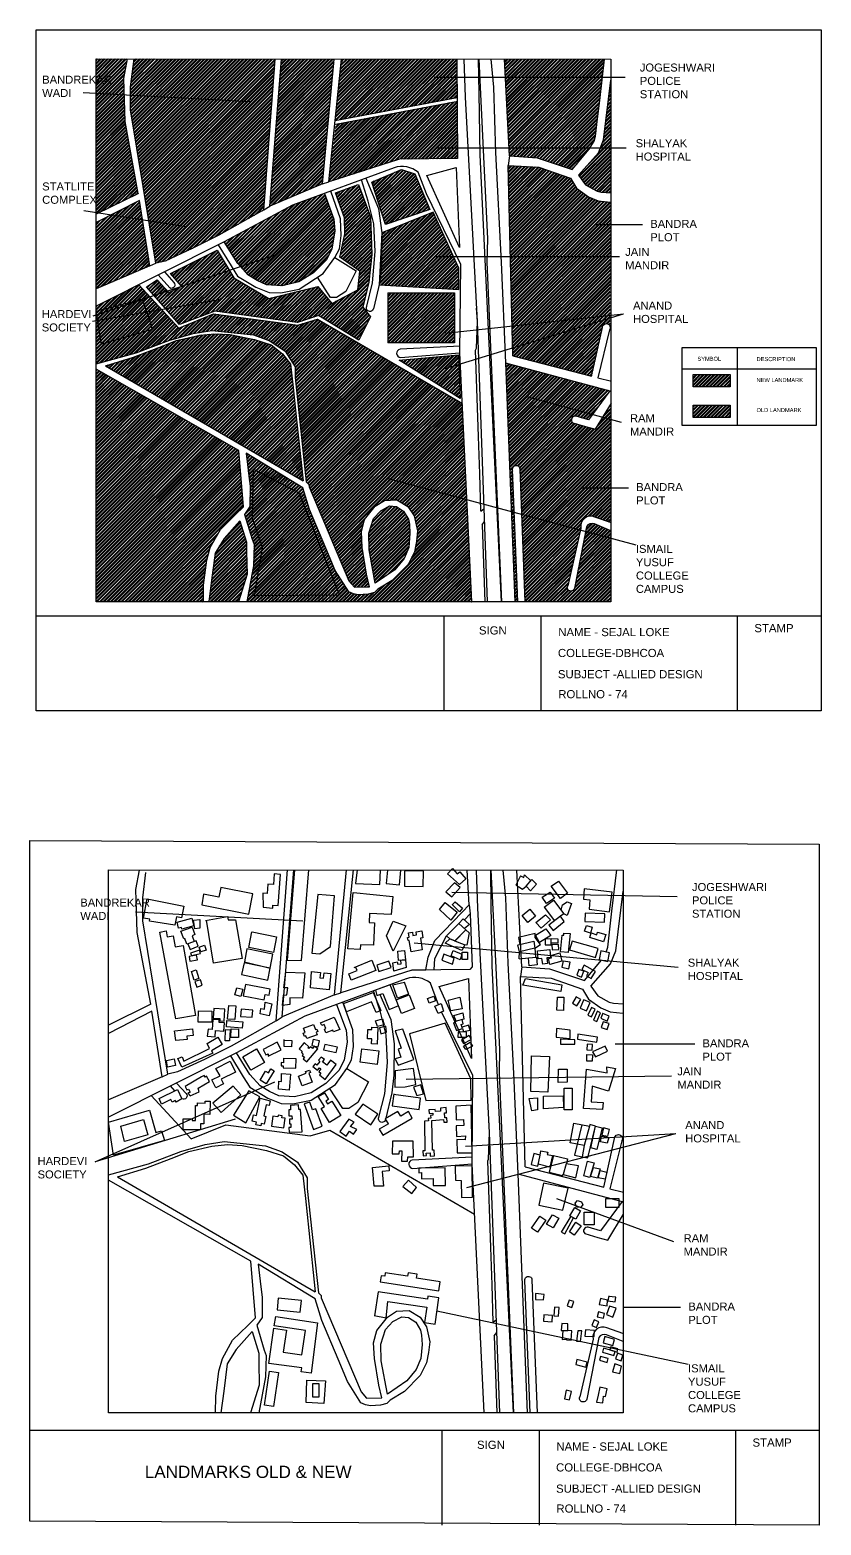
# Model space of a CAD drawing. Header units: millimetres. Extents: x -75360 to 914439, y -5036 to 71141.
# Drawn here: x 433036 to 471872, y -4329 to 69097 of the extents above; entities that cross this region are included whole.
import ezdxf

# ---------------------------------------------------------------- set-up
doc = ezdxf.new("R2010")
doc.units = ezdxf.units.MM
doc.styles.get("Standard").update_dxf_attribs({"font": 'arial.ttf'})
pattern_1 = [(45, (-412823.67, 39993.6), (-87.557497, 87.557497), []), (45, (-412765.3, 39993.6), (-87.557497, 87.557497), [])]
pattern_2 = [(45, (-411077.6, 40076.67), (-87.557497, 87.557497), []), (45, (-411019.23, 40076.67), (-87.557497, 87.557497), [])]

msp = doc.modelspace()

# ---------------------------------------------------------------- hatches: boundary and pattern name
at = {"true_color": 0xa953a0}
h = msp.add_hatch(dxfattribs=at)
h.set_pattern_fill('ANSI32', color=215, scale=13)
h.set_pattern_definition(pattern_1)
h.paths.add_polyline_path([(461553, 50717), (460806, 49491), (460312, 49617), (459680, 49808, -0.804471), (459846, 50120), (460451, 49950), (461507, 51379), (456388, 52740), (456841, 41006), (456991, 41006), (456733, 47509, -1.0475), (457082, 47543), (457338, 41006), (461553, 41006), (461553, 44503), (460745, 44834, 0.375622), (460358, 44701), (459771, 41685, -1.147601), (459433, 41800), (460083, 44632, -0.606709), (460759, 45176), (461553, 44895)])
h.paths.add_polyline_path([(460925, 60698), (460455, 60892), (459862, 61326), (459570, 61811), (458024, 62360), (456512, 62434), (456749, 53090), (460611, 52087), (461138, 54486, -0.982637), (461522, 54480), (461537, 60635)])
h.paths.add_polyline_path([(461005, 65635), (461242, 67661), (456336, 67663), (456583, 62909), (457943, 62811), (459655, 62245), (460495, 63240), (460730, 63636), (460799, 63879), (460884, 64605)])
h.paths.add_polyline_path([(461553, 66629), (461193, 63690), (460939, 63054), (459963, 61964), (460311, 61491), (460875, 61182), (461076, 61121), (461553, 61092)])
h.paths.add_polyline_path([(454263, 50758), (447159, 54893), (446189, 54603), (442051, 55149), (440353, 54457), (438383, 56585), (436289, 55531), (436289, 55278), (438549, 55875), (438901, 54860), (439039, 54378), (436547, 53665), (436289, 55278), (436289, 52698), (438260, 53240), (439849, 53836), (441048, 54193), (441974, 54333), (444007, 54121), (444817, 53827), (445572, 53318), (446055, 52545), (446055, 52029), (446595, 46898), (446732, 46776), (446740, 46655), (448692, 42039), (448967, 41734), (449706, 41742), (449560, 42374), (449353, 43679), (449307, 44451), (449460, 45054), (449982, 45712), (450437, 45993), (451051, 46026), (451587, 45697), (451898, 45234), (452060, 44501), (452008, 43970), (451912, 43458), (451601, 42845), (450822, 42062), (450121, 41630), (449953, 41467), (449641, 41390), (449155, 41357), (448915, 41405), (448689, 41506), (448026, 42547), (447565, 43644), (446763, 45548), (446435, 46610), (443645, 48307), (443746, 47473), (443842, 46674), (443833, 45687), (443569, 45305), (443939, 44080), (444037, 43830), (444008, 42780), (443679, 41006), (454729, 41006)])
h.paths.add_polyline_path([(448734, 48290), (452500, 48353), (452500, 46104), (448734, 46104)], flags=16)
h.paths.add_polyline_path([(446231, 46368), (448227, 41331), (444058, 41305), (444452, 43684), (443965, 45103), (444011, 47523)], flags=0)
h.paths.add_polyline_path([(443288, 48447), (436289, 52435), (436289, 41006), (441549, 41006), (441558, 41827), (441713, 43051), (441892, 43678), (442388, 44568), (443133, 45300), (443516, 45676)], flags=17)
h.paths.add_polyline_path([(445829, 52676), (445432, 53188), (444879, 53626), (444058, 53887), (442853, 54138), (442132, 54178), (441370, 54101), (440239, 53836), (439371, 53503), (438126, 53025), (436741, 52601), (446445, 46953), (446121, 49953), (445959, 51539)], flags=17)
h.paths.add_polyline_path([(446231, 46368), (444011, 47523), (443965, 45103), (444452, 43684), (444058, 41305), (448227, 41331)], flags=16)
h.paths.add_polyline_path([(443675, 43476), (443667, 43933), (443341, 44994), (442566, 44119), (442124, 43407), (441954, 42075), (441817, 41006), (443269, 41006), (443694, 42362)], flags=17)
h.paths.add_polyline_path([(454076, 53132), (451168, 52870), (454159, 50996)], flags=17)
h.paths.add_polyline_path([(438901, 54860), (438549, 55875), (436289, 55278), (436547, 53665), (439039, 54378)], flags=17)
h.paths.add_polyline_path([(452500, 48353), (448734, 48290), (448734, 46104), (452500, 46104)], flags=0)
h.paths.add_polyline_path([(445083, 67666), (438149, 67668), (437976, 66298), (437977, 66010), (437979, 65172), (439214, 57635), (439680, 57745), (441001, 58354), (442315, 59021), (444525, 60256)])
h.paths.add_polyline_path([(438416, 60724), (436289, 59634), (436289, 56376), (438929, 57506)])
h.paths.add_polyline_path([(437706, 64597), (437672, 65663), (437640, 66709), (437824, 67668), (436289, 67669), (436289, 60048), (438354, 61061)])
h.paths.add_polyline_path([(453878, 56185), (450599, 56185), (450599, 53724), (453878, 53724)], flags=17)
h.paths.add_polyline_path([(451932, 62027), (451271, 62245), (449814, 61626), (450492, 59543), (452661, 60271)])
h = msp.add_hatch(dxfattribs=at)
h.set_pattern_fill('ANSI32', color=215, scale=13)
h.set_pattern_definition(pattern_1)
h.paths.add_polyline_path([(447977, 67665), (445390, 67666), (444818, 60446), (447392, 61533)])
h = msp.add_hatch(dxfattribs=at)
h.set_pattern_fill('ANSI32', color=215, scale=13)
h.set_pattern_definition(pattern_1)
h.paths.add_polyline_path([(453996, 67663), (448323, 67665), (448014, 64649), (454009, 65779)])
at = {"true_color": 0xd19cc7}
h = msp.add_hatch(dxfattribs=at)
h.set_pattern_fill('ANSI32', color=9, scale=13)
h.set_pattern_definition(pattern_1)
h.paths.add_polyline_path([(447601, 57813), (447858, 58326), (448004, 59233), (447955, 59800), (447490, 61065), (445934, 60493), (442570, 58692), (443236, 57624), (443738, 57067), (444198, 56796), (444649, 56583), (445420, 56525), (446239, 56728), (446961, 57173)], flags=17)
h.paths.add_polyline_path([(449378, 55475), (449678, 56709), (449828, 58067), (449748, 59912), (449172, 61508), (448029, 61095), (448471, 59873), (448487, 59082), (448254, 57940), (449228, 57247), (449136, 56332), (447862, 55667), (447171, 56498), (444762, 55908), (443047, 56914), (442231, 58279), (439941, 57139), (440474, 56515), (439858, 56207), (439283, 56823), (438759, 56482), (440375, 54626), (442109, 55292), (446164, 54726), (447205, 55067), (449186, 53861), (449753, 55001)])
h.paths.add_polyline_path([(452828, 60146), (450313, 59129), (450293, 57584), (450207, 56718), (450175, 56584), (454090, 56354), (454085, 57401)])
h.paths.add_polyline_path([(454010, 65590), (448049, 64466), (447705, 61633), (451179, 62749), (454028, 62783)])
h = msp.add_hatch(dxfattribs=at)
h.set_pattern_fill('ANSI32', color=9, scale=13)
h.set_pattern_definition(pattern_2)
h.paths.add_polyline_path([(467406, 52175), (465586, 52175), (465586, 51569), (467406, 51569)])
at = {"true_color": 0xa953a0}
h = msp.add_hatch(dxfattribs=at)
h.set_pattern_fill('ANSI32', color=215, scale=13)
h.set_pattern_definition(pattern_2)
h.paths.add_polyline_path([(467417, 50665), (465597, 50665), (465597, 50059), (467417, 50059)])
h = msp.add_hatch(dxfattribs=at)
h.set_pattern_fill('ANSI32', color=215, scale=13)
h.set_pattern_definition(pattern_1)
h.paths.add_polyline_path([(446231, 46368), (444011, 47523), (443965, 45103), (444452, 43684), (444058, 41305), (448227, 41331)])
h.paths.add_polyline_path([(451691, 44365), (451662, 44827), (451615, 45063), (451377, 45459), (451023, 45688), (450693, 45720), (450257, 45486), (449895, 45097), (449671, 44379), (449682, 43559), (449985, 41931), (450942, 42584), (451401, 43132), (451631, 43679)])
h.paths.add_polyline_path([(452500, 48353), (448734, 48290), (448734, 46104), (452500, 46104)])

# ---------------------------------------------------------------- linework, layer by layer
for p, q in [((436289, 67669), (461553, 67661)), ((436289, 41006), (436289, 67669)), ((453996, 67663), (454028, 62783)), ((461553, 67661), (461553, 41006)), ((452880, 66778), (462253, 66778)), ((443870, 65572), (435652, 66008)), ((448014, 64649), (454009, 65779)), ((448049, 64466), (454043, 65596)), ((462303, 63291), (453067, 63291)), ((460495, 63240), (460730, 63636)), ((456583, 62909), (456512, 62434)), ((449814, 61626), (451271, 62245)), ((451271, 62245), (451932, 62027)), ((451932, 62027), (452661, 60271)), ((438370, 61069), (436289, 60048)), ((447392, 61533), (447705, 61633)), ((448029, 61095), (449172, 61508)), ((448471, 59873), (448029, 61095)), ((449172, 61508), (449748, 59912)), ((450492, 59543), (449814, 61626)), ((438416, 60724), (436289, 59634)), ((444525, 60256), (444818, 60446)), ((452661, 60271), (450492, 59543)), ((440703, 59421), (435676, 60205)), ((448487, 59082), (448471, 59873)), ((449748, 59912), (449828, 58067)), ((460828, 59542), (463111, 59542)), ((448254, 57940), (448487, 59082)), ((436137, 55059), (445084, 58051)), ((439941, 57139), (442231, 58279)), ((442231, 58279), (443047, 56914)), ((449828, 58067), (449678, 56709)), ((438929, 57506), (436289, 56376)), ((438929, 57506), (439214, 57635)), ((449228, 57247), (448254, 57940)), ((452880, 57977), (461972, 57977)), ((438759, 56482), (439283, 56823)), ((439283, 56823), (439858, 56207)), ((440474, 56515), (439941, 57139)), ((443047, 56914), (444762, 55908)), ((449136, 56332), (449228, 57247)), ((449678, 56709), (449378, 55475)), ((442443, 55851), (436101, 54773)), ((440375, 54626), (438759, 56482)), ((439858, 56207), (440474, 56515)), ((444762, 55908), (447171, 56498)), ((447171, 56498), (447862, 55667)), ((447862, 55667), (449136, 56332)), ((450599, 56185), (450599, 53724)), ((450599, 56185), (453878, 56185)), ((453878, 56185), (453878, 53724)), ((442109, 55292), (440375, 54626)), ((446164, 54726), (442109, 55292)), ((449378, 55475), (449753, 55001)), ((453378, 52454), (462181, 55150)), ((453430, 54208), (462181, 55150)), ((447205, 55067), (446164, 54726)), ((449186, 53861), (447205, 55067)), ((449753, 55001), (449186, 53861)), ((453878, 53724), (450612, 53724)), ((451168, 52870), (454076, 53132)), ((454159, 50996), (451168, 52870)), ((454076, 53132), (454159, 50996)), ((467760, 53506), (467760, 49667)), ((465058, 52449), (471628, 52449)), ((462082, 49819), (457381, 51088)), ((443965, 45103), (444011, 47523)), ((444011, 47523), (446231, 46368)), ((450554, 47081), (462782, 43808)), ((446231, 46368), (448227, 41331)), ((460136, 46616), (462419, 46616)), ((444452, 43684), (443965, 45103)), ((444058, 41305), (444452, 43684)), ((448227, 41331), (444058, 41305)), ((461553, 41006), (436289, 41006)), ((433351, 40320), (471872, 40320)), ((453352, 40320), (453352, 35665)), ((458123, 40320), (458123, 35665)), ((467758, 40320), (467758, 35665)), ((436888, 27846), (462152, 27838)), ((436888, 1183), (436888, 27846)), ((462152, 27838), (462152, 1183)), ((453743, 26748), (464813, 26535)), ((446430, 25330), (438212, 25766)), ((454606, 26133), (454645, 25684)), ((440259, 25281), (440981, 25483)), ((440328, 24979), (440259, 25281)), ((440470, 25018), (440328, 24979)), ((440492, 24940), (440470, 25018)), ((441086, 25105), (440492, 24940)), ((440981, 25483), (441086, 25105)), ((464863, 23049), (451893, 24244)), ((457182, 23086), (457111, 22611)), ((450859, 22196), (451418, 22337)), ((447990, 21710), (448304, 21810)), ((438969, 21246), (436888, 20224)), ((439014, 20901), (436888, 19811)), ((445124, 20432), (445417, 20623)), ((453828, 20342), (453959, 20411)), ((461760, 19299), (465671, 19299)), ((439528, 17683), (436888, 16553)), ((439528, 17683), (439812, 17812)), ((451503, 17577), (464532, 17735)), ((436245, 13517), (445056, 17446)), ((443115, 15608), (436245, 13517)), ((437497, 15269), (438607, 15582)), ((438607, 15582), (438817, 14835)), ((437687, 14516), (437497, 15269)), ((438817, 14835), (437687, 14516)), ((454415, 14281), (464741, 14908)), ((454490, 12249), (464741, 14908)), ((464642, 9577), (458901, 11694)), ((453018, 6192), (465342, 3566)), ((462152, 6373), (464979, 6373)), ((462152, 1183), (436888, 1183)), ((433036, 326), (471781, 326)), ((453261, 326), (453261, -4329)), ((458032, 326), (458032, -4329)), ((467667, 326), (467667, -4329))]:
    msp.add_line(p, q)
for points in [[(433351, 69097), (471872, 69097), (471872, 35665), (433351, 35665)], [(465058, 53506), (471628, 53506), (471628, 49667), (465058, 49667)], [(465586, 52175), (467406, 52175), (467406, 51569), (465586, 51569)], [(465597, 50665), (467417, 50665), (467417, 50059), (465597, 50059)], [(433036, 29292), (471781, 29103), (471781, -4329), (433036, -4140)], [(454262, 23809), (454515, 23809), (454515, 23448), (454262, 23448)], [(459253, 17124), (459661, 17124), (459661, 16058), (459253, 16058)], [(460245, 11039), (460739, 11039), (460739, 10413), (460245, 10413)], [(461314, 11706), (461938, 11706), (461938, 11267), (461314, 11267)], [(446919, 2617), (447217, 2617), (447217, 1946), (446919, 1946)]]:
    msp.add_lwpolyline(points, close=True)
for points in [[(438354, 61061), (437706, 64597), (437672, 65663), (437640, 66709), (437824, 67668)], [(437979, 65172), (437977, 66010), (437976, 66298), (438149, 67668)], [(444525, 60256), (445083, 67666)], [(447392, 61533), (444818, 60446), (445390, 67666)], [(447392, 61533), (447977, 67665)], [(454028, 62783), (451179, 62749), (447705, 61633), (448323, 67665)], [(455500, 41006), (454999, 54770), (454421, 65795), (454353, 67663)], [(456179, 41006), (455131, 62965), (455087, 65993), (455063, 67663)], [(455070, 67663), (455300, 62869), (455494, 58834), (455471, 57696), (456179, 41006)], [(455654, 67663), (455787, 66292), (455891, 63082), (456176, 57677)], [(456583, 62909), (456336, 67663)], [(460730, 63636), (460799, 63879), (460884, 64605), (461005, 65635), (461243, 67665)], [(461193, 63690), (461553, 66629)], [(444525, 60256), (442315, 59021), (441001, 58354), (439680, 57745), (439214, 57635), (437979, 65172)], [(456583, 62909), (457943, 62811), (459655, 62245), (460495, 63240)], [(459963, 61964), (460939, 63054), (461193, 63690)], [(456749, 53090), (456512, 62434), (458024, 62360), (459570, 61811), (459862, 61326), (460455, 60892), (460925, 60698), (461550, 60634)], [(450910, 62323), (445934, 60493), (442570, 58692), (436289, 55531)], [(452519, 61946), (453963, 62341), (454120, 58414), (452519, 61946)], [(459963, 61964), (460311, 61491), (460875, 61182), (461076, 61121), (461553, 61092)], [(442279, 58545), (442913, 57513), (443226, 57003), (444123, 56459), (444774, 56202), (445348, 56183), (446247, 56362), (447435, 57136), (447998, 57912), (448232, 58345), (448319, 58993), (448285, 59818), (447802, 61180)], [(447490, 61065), (447955, 59800), (448004, 59233), (447858, 58326), (447601, 57813), (446961, 57173), (446239, 56728), (445420, 56525), (444649, 56583), (444198, 56796), (443738, 57067), (443236, 57624), (442570, 58692)], [(454145, 53230), (454183, 57580), (452497, 61051)], [(438929, 57506), (438416, 60724)], [(452828, 60146), (450313, 59129), (450175, 56584), (454090, 56354), (454085, 57401), (452828, 60146)], [(447998, 57912), (449058, 57262), (448539, 56242), (448086, 55959), (447794, 55951), (447146, 56947)], [(456175, 57697), (456388, 52740)], [(438383, 56585), (440353, 54457), (442051, 55149), (446189, 54603), (447159, 54893), (454263, 50758)], [(439902, 56423), (439340, 57066)], [(438549, 55875), (438901, 54860), (438901, 54860), (439039, 54378), (436547, 53665), (436289, 55278), (438549, 55875)], [(454951, 53468), (454999, 54770), (454964, 55436)], [(456749, 53090), (460611, 52087), (461138, 54486)], [(461485, 54365), (460912, 52013), (461581, 51850)], [(436289, 52698), (438260, 53240), (439849, 53836), (441048, 54193), (441974, 54333), (444007, 54121), (444817, 53827), (445572, 53318), (446055, 52545), (446055, 52029), (446595, 46898), (446732, 46776), (446740, 46655), (448692, 42039), (448967, 41734), (449706, 41742), (449560, 42374), (449353, 43679), (449307, 44451), (449460, 45054), (449982, 45712), (450437, 45993), (451051, 46026), (451587, 45697), (451898, 45234), (452060, 44501), (452008, 43970), (451912, 43458), (451601, 42845), (450822, 42062), (450121, 41630), (449953, 41467), (449641, 41390), (449155, 41357), (448915, 41405), (448689, 41506), (448026, 42547), (447565, 43644), (446763, 45548), (446435, 46610), (443645, 48307), (443746, 47473), (443842, 46674), (443833, 45687), (443569, 45305), (443939, 44080), (444037, 43830), (444008, 42780), (443679, 41006)], [(436741, 52601), (438126, 53025), (439371, 53503), (440239, 53836), (441370, 54101), (442132, 54178), (442853, 54138), (444058, 53887), (444879, 53626), (445432, 53188), (445829, 52676), (445959, 51539), (446121, 49953), (446445, 46953)], [(454729, 41006), (454145, 53230)], [(455172, 45461), (455127, 47288), (455060, 49126), (454909, 53374), (454951, 53468)], [(441549, 41006), (441558, 41827), (441713, 43051), (441892, 43678), (442388, 44568), (443133, 45300), (443516, 45676), (443288, 48447), (436289, 52435)], [(436741, 52601), (446445, 46953)], [(456388, 52740), (456841, 41006)], [(456388, 52740), (461507, 51379)], [(457082, 47543), (457338, 41006)], [(449985, 41931), (449682, 43559), (449671, 44379), (449895, 45097), (450257, 45486), (450693, 45720), (451023, 45688), (451377, 45459), (451615, 45063), (451662, 44827), (451691, 44365), (451631, 43679), (451401, 43132), (450942, 42584), (449985, 41931)], [(455172, 45461), (455333, 45591)], [(443341, 44994), (442566, 44119), (442124, 43407), (441954, 42075), (441817, 41006)], [(443341, 44994), (443667, 43933), (443675, 43476), (443694, 42362), (443269, 41006)], [(455228, 44794), (455357, 44950)], [(455228, 44794), (455362, 41006)], [(453540, 27647), (453772, 27921), (454011, 27647), (454133, 27753), (454435, 27405), (454124, 27135), (453540, 27647)], [(438969, 21246), (438304, 24774), (438271, 25840), (438238, 26886), (438421, 27838)], [(438578, 25349), (438576, 26187), (438575, 26475), (438733, 27725)], [(444478, 26009), (444954, 25974), (444965, 26112), (445225, 26093), (445337, 27623), (445031, 27646), (444993, 27127), (444709, 27148), (444675, 26688), (444470, 26703), (444478, 26009)], [(445124, 20432), (445682, 27843)], [(447990, 21710), (445417, 20623), (445989, 27843)], [(445670, 23415), (446363, 23391), (446733, 27843)], [(446025, 27843), (445670, 23415)], [(447990, 21710), (448576, 27842)], [(454627, 22960), (451778, 22926), (448304, 21810), (448922, 27842)], [(449092, 27842), (449015, 27180), (450219, 27131), (450248, 27841)], [(450593, 27841), (450528, 27174), (451175, 27111), (451245, 27841)], [(451430, 27790), (451418, 27048), (452345, 27033), (452357, 27790), (451431, 27806)], [(452919, 24374), (454256, 25767), (454606, 26133), (454501, 27840)], [(453455, 26776), (453750, 26519), (454151, 26980), (453879, 27217), (453455, 26776)], [(456099, 1183), (455598, 14947), (455020, 25972), (454952, 27840)], [(456778, 1183), (455730, 23141), (455686, 26170), (455662, 27840)], [(455669, 27840), (455899, 23046), (456093, 19011), (456070, 17873), (456778, 1183)], [(456253, 27840), (456386, 26469), (456490, 23259), (456775, 17854)], [(457115, 27547), (456881, 27093), (457040, 27011), (457224, 26895), (457397, 27049)], [(457182, 23086), (456935, 27839)], [(457115, 27547), (457281, 27469), (457322, 27598), (457619, 27311)], [(457673, 27374), (457911, 27148), (457607, 26826), (457397, 27049), (457673, 27374)], [(458624, 27055), (458981, 27300), (459430, 26701), (459089, 26446), (458624, 27055)], [(461329, 23813), (461398, 24056), (461483, 24782), (461604, 25812), (461842, 27842)], [(441556, 26660), (441472, 26126), (443783, 25680), (443976, 26679), (442401, 26983), (442309, 26503), (441556, 26660)], [(446882, 23762), (447268, 23723), (447790, 24083), (447991, 26575), (447170, 26641), (446882, 23762)], [(448918, 26731), (450859, 26543), (450774, 25663), (449709, 25710), (449689, 25255), (449946, 25244), (449898, 24145), (449257, 24173), (449246, 23940), (448637, 23966), (448905, 26732)], [(458188, 26499), (458581, 26759), (458783, 26454), (458390, 26194), (458188, 26499)], [(460248, 26910), (460208, 26405), (460525, 26380), (460488, 25916), (461485, 25785), (461611, 26748), (460248, 26910)], [(461792, 23866), (462152, 26805)], [(438796, 26427), (440596, 26072), (440483, 25497), (440227, 25547), (440145, 25131), (438914, 25331), (438929, 25424), (438608, 25476), (438796, 26427)], [(453137, 25900), (453418, 26248), (454013, 25767), (453705, 25385), (453137, 25900)], [(453764, 26138), (453905, 26282), (454269, 25964), (454118, 25791), (453764, 26139)], [(457202, 25606), (457584, 25916), (457858, 25578), (457476, 25267), (457202, 25606)], [(458285, 26020), (458745, 26362), (459249, 25686), (459083, 25566)], [(458285, 26020), (458793, 25348)], [(459109, 25873), (459187, 26128), (459415, 26270), (459626, 26192), (459410, 25611), (459308, 25649), (459249, 25686)], [(460296, 25724), (460280, 25312), (461245, 25273), (461261, 25683), (460296, 25724)], [(445124, 20432), (442914, 19198), (441599, 18530), (440279, 17922), (439812, 17812), (438578, 25349)], [(440791, 24218), (440740, 24199), (440635, 24477), (440591, 24463), (440449, 24845), (440999, 25029), (441132, 24679), (440996, 24614)], [(441074, 25379), (441383, 25405), (441383, 24986), (441134, 24949), (441074, 25379)], [(441659, 25366), (442738, 25561), (442768, 25395), (443134, 25401), (443447, 23490), (442048, 23261), (441702, 25374)], [(451490, 25102), (450871, 23850), (450545, 24605), (450875, 25326), (451490, 25102)], [(454089, 25221), (454441, 24899), (453900, 24357), (453642, 24457), (453483, 24601), (454089, 25221)], [(454297, 25448), (454089, 25221)], [(454297, 25448), (454607, 25167), (454366, 24967)], [(454364, 25387), (454645, 25684), (454750, 23078), (454627, 22960)], [(457878, 25269), (458344, 25647), (458594, 25389), (458134, 24982), (457878, 25269)], [(458503, 25129), (458715, 24869), (459256, 25309), (459083, 25566), (458503, 25129)], [(460357, 25123), (460639, 25036), (460547, 24740), (460259, 24830), (460357, 25123)], [(440554, 24136), (441168, 20702), (440194, 20528), (439415, 24792), (439717, 24847), (439770, 24559), (440063, 24613), (440163, 24066), (440554, 24136)], [(440791, 24218), (440901, 23940), (441297, 24097), (441189, 24369), (440791, 24218)], [(440996, 24614), (441101, 24336)], [(443945, 24798), (445143, 24555), (444989, 23796), (443784, 24041), (443937, 24800)], [(451623, 24753), (451813, 24783), (451839, 24622), (452015, 24650), (451991, 24802), (452267, 24847), (452321, 24507), (452206, 24489), (452298, 23913), (451746, 23825), (451657, 24382), (451596, 24372), (451572, 24522), (451650, 24535), (451615, 24752)], [(451778, 22926), (452473, 22934), (452591, 23555), (452919, 24374)], [(452873, 22939), (452913, 23493), (453483, 24601)], [(453642, 24457), (454380, 24170), (454244, 23896), (453420, 24248), (453642, 24457)], [(454441, 24899), (454593, 24762), (454481, 24144), (454377, 24163), (453895, 24351), (454441, 24899)], [(456998, 24168), (457769, 24340), (457820, 24003), (457067, 23824), (456991, 24167)], [(457820, 24003), (458099, 24180), (457840, 24520), (457835, 24719), (457018, 24527), (457093, 24189)], [(457858, 24635), (458354, 24956), (458600, 24624), (458050, 24278), (457858, 24635)], [(458325, 24451), (458322, 24169), (458628, 24166), (458631, 24453), (458325, 24451)], [(458629, 24260), (458970, 24269), (458967, 24452), (458631, 24453)], [(459557, 24727), (459462, 23782), (459077, 23821), (459160, 24646), (459237, 24638), (459248, 24745), (459557, 24727)], [(459652, 24343), (459525, 23914), (460796, 23552), (460929, 23983), (459652, 24343)], [(460582, 24748), (460861, 24663), (460901, 24795), (461307, 24672), (461198, 24312), (460513, 24520), (460582, 24748)], [(440853, 23599), (440893, 23365), (441257, 23426), (441217, 23660), (440853, 23599)], [(440918, 23759), (440968, 23645), (441418, 23734), (441357, 23912), (440918, 23759)], [(441343, 24059), (441607, 24145), (441684, 23909), (441426, 23825), (441343, 24059)], [(443688, 23965), (443571, 23336), (444835, 23014), (444956, 23709), (443688, 23965)], [(451089, 23858), (451431, 23880), (451474, 23431), (451121, 23398), (451089, 23858)], [(453358, 23703), (453249, 23408), (453785, 23211), (453856, 23517), (453358, 23703)], [(453807, 23894), (454235, 23711), (454153, 23435), (453716, 23629), (453807, 23894)], [(457051, 23487), (457067, 23824)], [(457051, 23487), (457513, 23528)], [(457507, 23526), (457911, 23562), (457929, 23179), (457547, 23139), (457513, 23527)], [(457820, 24003), (457859, 23557)], [(457947, 23875), (458563, 23931), (458585, 23549), (458406, 23524), (458444, 23253), (458207, 23220), (458168, 23498), (457992, 23474), (457955, 23876)], [(458610, 23646), (459043, 23773), (459139, 23367), (458557, 23198), (458491, 23500), (458635, 23531), (458610, 23646)], [(458662, 24169), (458667, 23926), (458995, 23933), (458989, 24189), (458662, 24169)], [(460562, 22141), (461538, 23231), (461792, 23866)], [(461069, 23867), (460985, 23438), (461408, 23355), (461492, 23781), (461068, 23864)], [(440962, 22855), (441195, 22931), (441331, 22513), (441098, 22437), (440962, 22855)], [(443554, 23284), (443428, 22716), (444707, 22433), (444835, 23014), (443554, 23284)], [(445599, 22825), (446530, 22791), (446410, 21550), (445797, 21562), (445791, 21244), (445428, 21186), (445479, 21697), (445642, 21717), (445692, 22062), (445506, 22054), (445599, 22825)], [(446866, 22852), (447294, 22809), (447267, 22548), (447453, 22529), (447480, 22794), (447800, 22761), (447718, 21960), (446805, 22053), (446866, 22852)], [(448947, 23061), (449817, 23409), (450017, 22909), (448810, 22427), (448687, 22737), (449092, 22899), (449016, 23089)], [(450062, 23176), (450169, 22854), (450767, 23053), (450662, 23369), (450062, 23176)], [(450846, 23284), (451071, 23337), (451099, 23218), (451268, 23235), (451251, 23408), (451474, 23431), (451513, 23053), (450892, 22871), (450846, 23284)], [(457182, 23086), (458542, 22988), (460254, 22422), (461094, 23417)], [(459209, 23375), (459144, 23068), (459494, 22984), (459549, 23311), (459208, 23369)], [(459985, 22960), (459875, 22677), (460119, 22582), (460230, 22869), (459985, 22960)], [(460243, 23165), (460122, 22957), (460432, 22810), (460353, 22644), (460591, 22505), (460797, 22860), (460243, 23165)], [(451509, 22500), (446533, 20670), (443169, 18868), (436888, 15708)], [(441126, 22371), (441223, 22094), (441498, 22191), (441406, 22454), (441126, 22371)], [(443197, 22051), (443491, 21989), (443397, 21626), (443098, 21704), (443197, 22051)], [(443613, 22217), (443510, 21656), (444530, 21469), (444577, 21730), (444774, 21694), (444828, 21992), (443613, 22215)], [(451008, 21464), (451651, 21712), (451913, 21033), (451282, 20790), (451008, 21464), (450727, 22194), (450002, 21946), (450073, 21686), (450366, 21769), (450673, 20990), (451153, 21182)], [(451414, 22350), (451619, 21744), (451085, 21555), (450859, 22196)], [(453118, 22123), (454562, 22518), (454719, 18590), (453118, 22123)], [(457348, 13267), (457111, 22611), (458623, 22537), (460169, 21987), (460461, 21503), (461053, 21069), (461524, 20875), (462148, 20810)], [(457366, 22505), (459152, 22209), (459096, 21870), (457236, 22178), (457366, 22505)], [(460562, 22141), (460910, 21668), (461474, 21359), (461675, 21298), (462152, 21269)], [(442878, 18722), (443512, 17690), (443825, 17180), (444722, 16636), (445373, 16379), (445947, 16359), (446846, 16539), (448033, 17312), (448597, 18089), (448830, 18521), (448918, 19169), (448884, 19995), (448401, 21357)], [(444370, 21035), (444552, 21014), (444591, 21350), (444916, 21277), (444781, 20676), (444335, 20776), (444365, 21035)], [(448425, 21288), (449879, 21830), (450270, 20945), (450028, 20836), (449803, 21373), (448569, 20882), (448425, 21288)], [(452552, 21527), (452856, 21640), (452943, 21409), (452639, 21295), (452552, 21527)], [(453559, 21445), (454147, 21591), (454248, 21026), (453696, 20928), (453567, 21447)], [(458934, 21602), (459252, 21591), (459229, 20939), (458898, 20950), (458934, 21602)], [(459858, 21612), (459665, 21299), (459880, 21166), (460072, 21477), (459857, 21609)], [(460217, 21442), (460050, 21060), (460358, 20925), (460534, 21328), (460224, 21463), (460217, 21442)], [(439528, 17683), (439014, 20901)], [(441310, 20919), (441968, 20915), (441965, 20361), (441303, 20365), (441306, 20919)], [(442036, 20566), (442360, 20546), (442352, 20431), (442568, 20418), (442604, 21006), (442071, 21039), (442036, 20566)], [(442805, 21185), (443137, 21166), (443100, 20502), (442742, 20522), (442805, 21185)], [(448089, 21242), (448554, 19977), (448603, 19410), (448457, 18503), (448200, 17989), (447560, 17350), (446838, 16905), (446019, 16701), (445248, 16759), (444797, 16972), (444337, 17244), (443835, 17801), (443169, 18868)], [(443401, 21011), (443375, 20655), (443949, 20612), (443974, 20951), (443401, 21011)], [(447308, 20339), (447966, 20612), (448255, 20011), (447932, 19893), (447904, 19971), (447560, 19845), (447489, 20024), (447560, 20053), (447483, 20247), (447362, 20199), (447305, 20338)], [(452916, 21150), (453225, 21285), (453342, 20916), (453072, 20802), (452916, 21150)], [(454744, 13406), (454782, 17757), (453239, 20872)], [(453841, 20693), (454281, 20831), (454344, 20519), (453959, 20411), (453841, 20693)], [(460609, 21085), (460423, 20715), (460595, 20629), (460781, 20999), (460609, 21086)], [(460875, 20897), (460696, 20472), (460872, 20399), (461052, 20827), (460877, 20901)], [(461163, 20806), (461055, 20563), (461373, 20423), (461478, 20661), (461161, 20802)], [(440146, 19945), (441010, 20036), (441045, 19707), (440743, 19675), (440760, 19510), (440191, 19464), (440140, 19944)], [(442580, 20333), (442319, 20351), (442328, 20478), (442014, 20500), (441981, 20007), (441782, 20020), (441734, 19676)], [(441734, 19676), (442129, 19644), (442154, 19960), (442552, 19928), (442580, 20333)], [(442641, 20011), (442858, 20000), (442829, 19447), (442613, 19458), (442641, 20011)], [(442709, 20452), (443486, 20378), (443457, 20069), (442690, 20142), (442709, 20452)], [(442915, 20037), (443281, 20029), (443272, 19612), (442904, 19620), (442913, 20037)], [(446471, 20079), (446956, 20255), (447047, 20005), (447124, 20033), (447168, 19911), (447087, 19882), (447135, 19750), (446622, 19564), (446576, 19690), (446509, 19665), (446449, 19828), (446547, 19863), (446471, 20079)], [(449627, 20014), (449817, 20008), (449821, 20118), (450111, 20109), (450085, 19294), (449811, 19302), (449819, 19552), (449612, 19558), (449626, 20014)], [(449997, 20440), (450347, 20529), (450419, 20245), (450095, 20162), (449997, 20440)], [(450190, 20093), (450270, 19796), (450548, 19872), (450513, 20173), (450190, 20093)], [(451236, 18654), (450959, 18570), (451119, 18252), (451887, 18534), (451339, 20031), (450971, 19944), (451268, 19093), (451106, 19038), (451236, 18654)], [(453427, 20322), (451677, 19794), (452471, 16521), (454689, 16531), (454684, 17578), (453427, 20322)], [(453828, 20342), (453980, 19952), (454265, 20063), (454212, 20251), (454308, 20293), (454253, 20493)], [(454054, 19889), (454044, 19637), (454467, 19635), (454467, 19876), (454054, 19889)], [(454265, 20063), (454321, 19904), (454645, 19980), (454573, 20218), (454247, 20126)], [(458885, 20051), (458862, 19629), (459554, 19563), (459563, 19968), (458885, 20051)], [(461178, 20392), (461083, 20101), (461369, 20008), (461464, 20298), (461178, 20392)], [(440292, 18583), (440507, 18674), (440597, 18458), (441854, 19069), (441734, 19318), (442266, 19635), (442479, 19278), (441949, 18962), (442012, 18848), (440499, 18152), (440292, 18583)], [(444484, 19032), (444621, 18759), (444732, 18814), (444733, 18691), (445367, 19007), (445181, 19379), (444484, 19032)], [(445512, 19491), (445893, 19476), (445880, 19153), (445517, 19168), (445509, 19510)], [(446474, 19315), (446254, 19056), (446405, 18927), (446362, 18876), (446451, 18799), (446398, 18737), (446510, 18642), (446449, 18570), (446623, 18421), (447163, 19054), (446997, 19196), (446901, 19083), (446808, 19162), (446730, 19070), (446685, 19106), (446733, 19160), (446509, 19360), (446474, 19315)], [(446938, 19531), (446867, 19226), (447185, 19152), (447253, 19447), (446935, 19521)], [(447511, 19279), (447452, 19011), (448072, 18875), (448128, 19137), (447511, 19279)], [(454221, 19491), (454321, 19326), (454701, 19521), (454604, 19709), (454221, 19491)], [(454323, 19193), (454649, 19390), (454767, 19196), (454439, 19030), (454323, 19193)], [(459080, 19529), (459080, 19293), (459787, 19293), (459787, 19503), (459080, 19529)], [(459934, 19773), (459922, 19534), (460862, 19394), (460898, 19635), (459934, 19773)], [(460395, 19286), (460377, 19013), (460641, 18996), (460660, 19277), (460395, 19286)], [(460657, 18910), (460798, 18667), (461395, 18944), (461276, 19198), (460657, 18910)], [(439740, 18484), (440111, 18561), (440177, 18241), (439796, 18163), (439740, 18484)], [(442161, 18094), (442865, 18447), (443130, 17918), (442432, 17568), (442546, 17342), (442166, 17152), (441974, 17534), (442371, 17733), (442161, 18094)], [(443495, 18669), (444163, 19056), (444547, 18394), (443879, 18007), (443495, 18669)], [(445488, 18597), (445479, 18376), (445375, 18381), (445369, 18230), (445467, 18226), (445463, 18129), (446089, 18102), (446108, 18560), (445488, 18586)], [(447197, 18501), (447266, 18445), (447117, 18263), (447042, 18324), (446930, 18188), (447154, 18005), (447249, 18122), (447312, 18070), (447211, 17947), (447318, 17860), (447253, 17780), (447524, 17559), (448077, 18286), (447796, 18499), (447611, 18255), (447403, 18413), (447496, 18536), (447336, 18657), (447197, 18501)], [(449337, 19066), (450161, 18960), (450076, 18295), (449250, 18401), (449336, 19066)], [(457664, 18720), (458536, 18679), (458452, 16927), (457619, 16967), (457664, 18720)], [(460366, 18775), (460649, 18770), (460643, 18461), (460372, 18448), (460366, 18775)], [(440661, 17215), (440744, 17040), (440827, 17079), (440895, 16934), (440795, 16887), (440895, 16747), (441347, 16955), (441301, 17132), (441851, 17452), (441701, 17710), (441640, 17674), (441594, 17755), (441458, 17676), (440661, 17215)], [(444599, 17962), (444740, 17876), (444864, 18080), (445022, 17984), (444633, 17343), (444337, 17523), (444599, 17962)], [(445391, 17841), (445824, 17811), (445770, 17034), (445231, 17071), (445258, 17465), (445385, 17456), (445391, 17841)], [(446218, 17722), (446598, 17863), (446567, 17946), (446763, 18019), (446809, 17893), (446734, 17864), (446893, 17425), (446401, 17245), (446226, 17725)], [(448597, 18089), (449657, 17439), (449138, 16419), (448685, 16136), (448393, 16128), (447744, 17124)], [(450952, 17178), (451456, 17191), (451978, 17301), (451870, 18086), (450962, 17983), (450952, 17178)], [(456774, 17873), (456987, 12917)], [(458989, 18059), (459412, 18054), (459405, 17419), (458964, 17405), (458989, 18059)], [(460359, 18065), (461379, 17881), (461360, 18178), (461780, 18089), (461431, 16980), (460637, 17230), (460590, 16452), (461172, 16416), (461151, 16075), (460206, 16132), (460359, 18065)], [(439376, 16627), (440281, 17060), (440501, 16600), (440221, 16436), (440166, 16529), (440023, 16445), (439949, 16571), (439493, 16337), (439376, 16627)], [(440152, 16999), (439938, 17243)], [(442013, 16383), (442423, 15928), (443395, 16804), (443018, 17223), (442013, 16383)], [(443032, 15808), (443629, 15432), (444320, 16696), (443778, 16993), (443032, 15808)], [(447494, 16906), (447700, 16570), (447560, 16484), (447638, 16358), (447863, 16496), (448300, 15783), (447749, 15445), (447332, 16124), (447494, 16224), (447191, 16718), (447495, 16904)], [(452228, 17284), (451873, 17176), (452032, 16761), (452357, 16848), (452224, 17283)], [(438982, 16762), (440952, 14634), (442650, 15326), (446788, 14780), (447758, 15070), (454862, 10935)], [(441256, 16400), (441633, 16390), (441637, 16495), (441878, 16486), (441875, 15841), (441569, 15843), (441569, 15378), (441402, 15378), (441402, 15080), (440552, 15080), (440552, 15621), (440999, 15621), (440999, 15535), (441160, 15535), (441160, 16270), (441258, 16270), (441256, 16400)], [(444822, 16506), (444774, 16278), (444627, 16309), (444512, 15764), (444624, 15740), (444543, 15358), (444395, 15390), (444371, 15275), (444131, 15325), (444160, 15462), (443941, 15508), (444007, 15819), (444165, 15786), (444345, 16639), (444822, 16506)], [(445824, 16290), (445824, 16061), (445747, 16061), (445747, 15771), (445898, 15765), (445906, 15607), (445776, 15600), (445781, 15378), (445844, 15379), (445849, 15202), (445752, 15200), (445758, 14963), (446394, 14979), (446321, 16080), (446238, 16075), (446223, 16304), (445824, 16277)], [(446491, 16366), (446954, 15095), (447390, 15254), (447076, 16116), (446914, 16057), (446776, 16437), (446491, 16366)], [(449381, 16342), (448997, 15857), (449765, 15335), (450110, 15843), (449381, 16342)], [(450894, 16846), (450818, 16259), (452136, 16087), (452209, 16640), (450890, 16813)], [(452769, 15546), (453344, 15584), (453353, 15450), (453512, 15460), (453497, 15676), (453406, 15670), (453390, 15915), (453492, 15922), (453476, 16170), (453186, 16151), (453196, 16002), (452939, 15984), (452933, 16082), (452623, 16061), (452638, 15885), (452809, 15899), (452818, 15794), (452706, 15785), (452717, 15650), (452591, 15640), (452594, 15524), (452411, 15514), (452414, 14057), (452317, 14050), (452334, 13808), (452502, 13820), (452494, 13934), (452680, 13947), (452691, 13791), (452897, 13806), (452877, 14084), (452797, 14078), (452769, 15546)], [(453936, 16237), (453960, 15569), (454327, 15583), (454338, 15294), (453955, 15280), (453979, 14760), (454415, 14781), (454406, 14593), (453997, 14607), (454008, 13945), (454739, 13957), (454700, 16285), (453936, 16237)], [(457547, 16614), (457945, 16651), (457951, 16056), (457675, 16011), (457547, 16614)], [(458240, 16730), (459217, 16754), (459232, 16174), (458246, 16108), (458240, 16730)], [(438907, 16052), (439220, 14956), (439500, 15036), (439638, 14555), (437146, 13842), (436888, 15454), (438907, 16052)], [(444964, 15756), (444893, 15266), (445505, 15178), (445574, 15652), (445397, 15677), (445411, 15771), (445220, 15799), (445207, 15714), (444964, 15756)], [(448688, 15601), (448250, 14994), (448560, 14771), (448731, 15009), (448922, 14871), (449085, 15098), (448773, 15239), (448960, 15457), (448688, 15601)], [(450637, 15379), (450185, 15119), (450353, 14827), (451796, 15660), (451613, 15977), (451236, 15759), (451104, 15988), (450470, 15622)], [(450470, 15622), (450617, 15368)], [(455550, 13645), (455598, 14947), (455563, 15613)], [(459743, 15404), (460502, 15260), (460251, 14308), (459562, 14446), (459743, 15404)], [(460129, 15331), (459906, 14377)], [(460251, 14308), (460146, 13752), (460423, 13706), (460800, 15265), (460515, 15339), (460502, 15260)], [(460800, 15265), (461134, 15177), (460858, 14119), (460569, 14194), (460800, 15265)], [(461094, 14769), (461451, 14698), (461379, 14427), (461039, 14492), (461094, 14769)], [(461196, 15175), (461109, 14819), (461401, 14769), (461486, 15090), (461196, 15175)], [(436888, 12875), (438859, 13417), (440448, 14013), (441647, 14369), (442573, 14510), (444606, 14298), (445416, 14004), (446171, 13495), (446654, 12722), (446654, 12205), (447194, 7075), (447331, 6953), (447339, 6831), (449291, 2215), (449566, 1911), (450305, 1918), (450158, 2550), (449952, 3856), (449906, 4628), (450059, 5231), (450581, 5889), (451036, 6170), (451650, 6203), (452186, 5874), (452497, 5410), (452659, 4678), (452606, 4147), (452511, 3635), (452200, 3021), (451421, 2239), (450720, 1807), (450552, 1644), (450239, 1567), (449754, 1533), (449514, 1581), (449288, 1682), (448625, 2724), (448163, 3821), (447362, 5725), (447034, 6787), (444244, 8484), (444345, 7649), (444441, 6851), (444432, 5864), (444168, 5481), (444538, 4257), (444636, 4007), (444607, 2956), (444277, 1183)], [(437340, 12777), (438724, 13202), (439970, 13680), (440838, 14013), (441969, 14278), (442731, 14355), (443452, 14315), (444657, 14064), (445477, 13803), (446031, 13365), (446428, 12853), (446558, 11716), (446720, 10130), (447044, 7129)], [(450835, 14533), (450823, 13903), (451168, 13896), (451171, 14054), (451291, 14052)], [(451291, 14052), (451281, 13547), (451576, 13541), (451580, 13753), (451864, 13748), (451842, 14530), (450835, 14533)], [(457348, 13267), (461210, 12264), (461736, 14663)], [(458075, 13834), (458118, 14050), (458452, 13984), (458431, 13877), (458685, 13826), (458551, 13249), (457990, 13402)], [(459906, 14376), (459776, 13833), (460148, 13763)], [(462084, 14542), (461511, 12190), (462180, 12027)], [(449851, 13231), (450653, 13306), (450675, 13068), (450326, 13036), (450393, 12321), (449941, 12312), (449855, 13231)], [(452125, 13193), (452129, 12977), (452254, 12980), (452259, 12675), (452832, 12685), (452838, 12342), (453434, 12353), (453419, 13223), (452125, 13193)], [(453911, 13195), (453933, 12605), (454202, 12586), (454214, 11760), (454765, 11768), (454742, 13311), (453907, 13299), (453911, 13195)], [(455328, 1183), (454744, 13406)], [(455771, 5637), (455726, 7465), (455659, 9302), (455508, 13551), (455550, 13645)], [(457780, 13912), (457644, 13379), (457969, 13296), (458075, 13834), (457780, 13912)], [(458744, 13823), (458517, 13005), (459184, 12846), (459225, 12909)], [(458744, 13823), (459432, 13656), (459371, 13408)], [(459362, 13409), (459220, 12891), (459832, 12723), (459963, 13315), (459362, 13409)], [(460515, 12742), (460219, 12820), (460409, 13545), (460731, 13460), (460515, 12742)], [(460693, 13237), (461030, 13170), (460898, 12700), (460556, 12796), (460693, 13237)], [(442148, 1183), (442157, 2004), (442312, 3227), (442491, 3855), (442987, 4745), (443731, 5476), (444114, 5852), (443887, 8624), (436888, 12612)], [(437340, 12777), (447044, 7129)], [(451625, 12611), (451341, 12293), (451777, 11957), (452009, 12257), (451625, 12611)], [(456987, 12917), (457440, 1183)], [(456987, 12917), (462106, 11556)], [(461026, 13082), (461349, 13010), (461271, 12656), (460938, 12729), (461026, 13082)], [(458250, 12461), (458022, 11383), (459192, 11136), (459453, 12216), (458250, 12461)], [(459785, 11261), (460060, 11108), (459836, 10702), (459547, 10861), (459785, 11261)], [(459802, 11485), (459920, 11619), (460114, 11551), (460182, 11405), (460067, 11272), (459864, 11281), (459802, 11485)], [(458064, 10834), (458359, 10646), (457947, 10051), (457655, 10253), (458064, 10834)], [(458687, 10911), (458999, 10746), (458717, 10266), (458393, 10456), (458687, 10911)], [(459133, 10063), (459597, 10834)], [(459133, 10063), (459286, 9971), (459724, 10764)], [(459834, 10552), (460089, 10370), (459758, 9906), (459519, 10077), (459834, 10552)], [(450234, 7612), (453103, 7172), (453171, 7618), (452018, 7795), (452047, 7989), (451603, 8057), (451579, 7896), (450481, 8065), (450455, 7892), (450281, 7919), (450234, 7612)], [(457681, 7720), (457937, 1183)], [(445223, 6822), (445173, 6239), (446301, 6124), (446360, 6702), (445223, 6822)], [(449934, 5956), (450517, 5849), (450605, 6653), (452515, 6371), (452404, 5621), (452923, 5544), (453114, 6839), (452570, 6919), (452549, 6773), (450125, 7130), (449952, 5952)], [(457862, 7039), (457851, 6744), (458241, 6730), (458272, 6988), (457862, 7039)], [(459504, 6713), (459404, 6434), (459645, 6361), (459743, 6644), (459504, 6713)], [(461040, 6800), (460986, 6507), (461374, 6435), (461388, 6722), (461040, 6800)], [(461447, 6923), (461410, 6692), (461759, 6635), (461795, 6858), (461443, 6894)], [(444992, 5343), (445629, 5248), (445468, 4163), (446387, 4026), (446566, 5229), (445033, 5457), (445101, 5913), (447153, 5608), (446845, 3134), (446353, 3195), (446379, 3401), (444756, 3603), (445014, 5339)], [(450584, 2108), (450281, 3735), (450270, 4556), (450494, 5274), (450856, 5662), (451292, 5896), (451622, 5865), (451976, 5636), (452214, 5240), (452261, 5004), (452290, 4542), (452230, 3856), (452000, 3309), (451541, 2761), (450584, 2108)], [(458264, 6000), (458247, 5684), (458676, 5648), (458690, 5961), (458264, 6000)], [(458786, 6371), (458750, 5944), (458983, 5924), (459019, 6352), (458786, 6371)], [(460950, 6149), (460875, 5893), (461199, 5825), (461248, 6057), (460948, 6145)], [(461481, 6415), (461332, 6009), (461655, 5890), (461815, 6325), (461481, 6415)], [(443940, 5171), (443165, 4296), (442723, 3584), (442553, 2252), (442416, 1183)], [(443940, 5171), (444266, 4110), (444274, 3653), (444292, 2539), (443868, 1183)], [(455771, 5637), (455932, 5767)], [(459146, 5572), (459116, 5227), (459436, 5220), (459442, 5547), (459146, 5573)], [(459191, 5225), (459169, 4790), (459370, 4796), (459371, 4764), (459607, 4750), (459633, 5218), (459436, 5222)], [(459933, 5217), (459873, 4706), (460071, 4683), (460132, 5205), (459933, 5217)], [(460304, 5265), (460270, 4955), (460728, 4929), (460745, 5226), (460304, 5265)], [(460735, 5744), (460623, 5465), (460856, 5371), (460971, 5657), (460735, 5744)], [(455827, 4970), (455956, 5127)], [(455827, 4970), (455961, 1183)], [(461261, 4930), (461174, 4621), (461654, 4486), (461737, 4780), (461261, 4930)], [(461546, 4432), (461510, 4282), (461864, 4171), (461892, 4326), (461546, 4432)], [(459876, 3807), (459830, 3550), (460330, 3422), (460395, 3675), (459876, 3807)], [(461045, 3946), (460991, 3766), (461364, 3654), (461421, 3847), (461045, 3946)], [(461195, 4367), (461139, 4166), (461707, 4007), (461759, 4189), (461195, 4367)], [(461871, 4107), (461784, 3829), (462059, 3743), (462146, 4022), (461871, 4107)], [(444803, 3224), (445240, 3158), (444995, 1496), (444553, 1561), (444800, 3224)], [(461756, 3585), (461629, 3196), (461995, 3110), (462081, 3477), (461756, 3585)], [(446624, 2787), (447542, 2758), (447469, 1638), (446602, 1694), (446624, 2787)], [(459364, 2289), (459272, 1873), (459531, 1816), (459624, 2236), (459364, 2289)], [(460923, 2058), (460854, 1705), (461163, 1675), (461195, 2001), (461291, 1992), (461371, 2367), (461009, 2444), (460923, 2058)]]:
    msp.add_lwpolyline(points)
for points in [[(449523, 61813), (450148, 60322), (450313, 59129), (450293, 57584), (450207, 56718), (449894, 55405, -1.121354), (449569, 55523), (449859, 56669), (449984, 58211), (449919, 59574), (449647, 60679), (449308, 61734)], [(452497, 61051), (452094, 62107, 0.257785), (450917, 62326, 1.046902)], [(439637, 57216), (440107, 56686, -0.844105), (439902, 56423)], [(461138, 54486, -1.357059), (461485, 54365, 1.597727)], [(454149, 53561), (451208, 53418, 0.910234), (451235, 53012), (454145, 53230)], [(461507, 51379), (460451, 49950), (459846, 50120, 0.804471), (459680, 49808), (460312, 49617), (460806, 49491), (461581, 50763)], [(456991, 41006), (456733, 47509, -1.0475), (457082, 47543, -0.571225)], [(461554, 44502), (460745, 44834, 0.375622), (460358, 44701), (459771, 41685, -1.147601), (459433, 41800, -0.607742)], [(461538, 44901), (460759, 45176, 0.606709), (460083, 44632), (459433, 41800)], [(453096, 21228), (452693, 22284, 0.257785), (451516, 22503, 1.046902)], [(450219, 21727), (450747, 20499), (450912, 19306), (450892, 17761), (450806, 16895), (450493, 15582, -1.121354), (450168, 15700), (450458, 16846), (450583, 18388), (450518, 19751), (450245, 20855), (449906, 21911)], [(440255, 17356), (440706, 16862, -0.844105), (440501, 16600)], [(461736, 14663, -1.357059), (462084, 14542, 1.597727)], [(454748, 13738), (451806, 13595, 0.910234), (451834, 13189), (454744, 13406)], [(462106, 11556), (461050, 10126), (460445, 10297, 0.804471), (460278, 9985), (460911, 9793), (461405, 9667), (462180, 10939)], [(457590, 1183), (457332, 7685, -1.0475), (457681, 7720, -0.571225)], [(462136, 5077), (461358, 5353, 0.606709), (460682, 4808), (460032, 1977)], [(462153, 4679), (461344, 5011, 0.375622), (460957, 4878), (460370, 1862, -1.147601), (460032, 1977, -0.607742)]]:
    msp.add_lwpolyline(points, format="xyb")

# ---------------------------------------------------------------- texts
at = {"attachment_point": 1}
for s, insert, char_height in [('BANDREKAR\\PWADI', (433639, 66850), 393), ('JOGESHWARI POLICE STATION ', (462974, 67445), 392.96), ('SHALYAK HOSPITAL', (462770, 63729), 392.96), ('STATLITE \\PCOMPLEX', (433639, 61606), 393), ('BANDRA PLOT', (463489, 59769), 392.96), ('JAIN MANDIR ', (462257, 58393), 392.96), ('HARDEVI \\PSOCIETY', (433617, 55337), 393), ('ANAND HOSPITAL', (462643, 55755), 392.96), ('RAM MANDIR', (462493, 50226), 393), ('BANDRA PLOT', (462797, 46843), 392.96), ('ISMAIL YUSUF COLLEGE CAMPUS', (462782, 43808), 392.96), ('JOGESHWARI POLICE STATION ', (465535, 27202), 392.96), ('BANDREKAR\\PWADI', (435509, 26437), 393), ('SHALYAK HOSPITAL', (465330, 23487), 392.96), ('BANDRA PLOT', (466050, 19527), 392.96), ('JAIN MANDIR ', (464817, 18151), 392.96), ('ANAND HOSPITAL', (465204, 15512), 392.96), ('HARDEVI \\PSOCIETY', (433412, 13743), 393), ('RAM MANDIR', (465124, 9956), 393), ('BANDRA PLOT', (465357, 6601), 392.96), ('ISMAIL YUSUF COLLEGE CAMPUS', (465342, 3566), 392.96)]:
    msp.add_mtext_dynamic_manual_height_columns(s, width=392.96, gutter_width=1965, heights=[0], dxfattribs=dict(at, insert=insert, char_height=char_height))
for s, insert, char_height in [('SYMBOL', (465803, 53045), 200), ('DESCRIPTION', (468704, 53030), 200), ('NEW LANDMARK', (468704, 52002), 200), ('OLD LANDMARK', (468704, 50527), 200), ('SIGN', (455076, 39807), 400), ('NAME - SEJAL LOKE', (458970, 39725), 400), ('STAMP', (468598, 39918), 400), ('COLLEGE-DBHCOA', (458954, 38698), 400), ('SUBJECT -ALLIED DESIGN', (458954, 37656), 400), ('ROLLNO - 74', (458970, 36676), 400), ('SIGN', (454984, -186), 400), ('NAME - SEJAL LOKE', (458879, -269), 400), ('STAMP', (468507, -76), 400), ('LANDMARKS OLD & NEW', (438675, -1415), 600), ('COLLEGE-DBHCOA', (458863, -1296), 400), ('SUBJECT -ALLIED DESIGN', (458863, -2338), 400), ('ROLLNO - 74', (458879, -3317), 400)]:
    msp.add_mtext(s, dxfattribs=dict(at, insert=insert, char_height=char_height))

doc.saveas('drawing.dxf')
